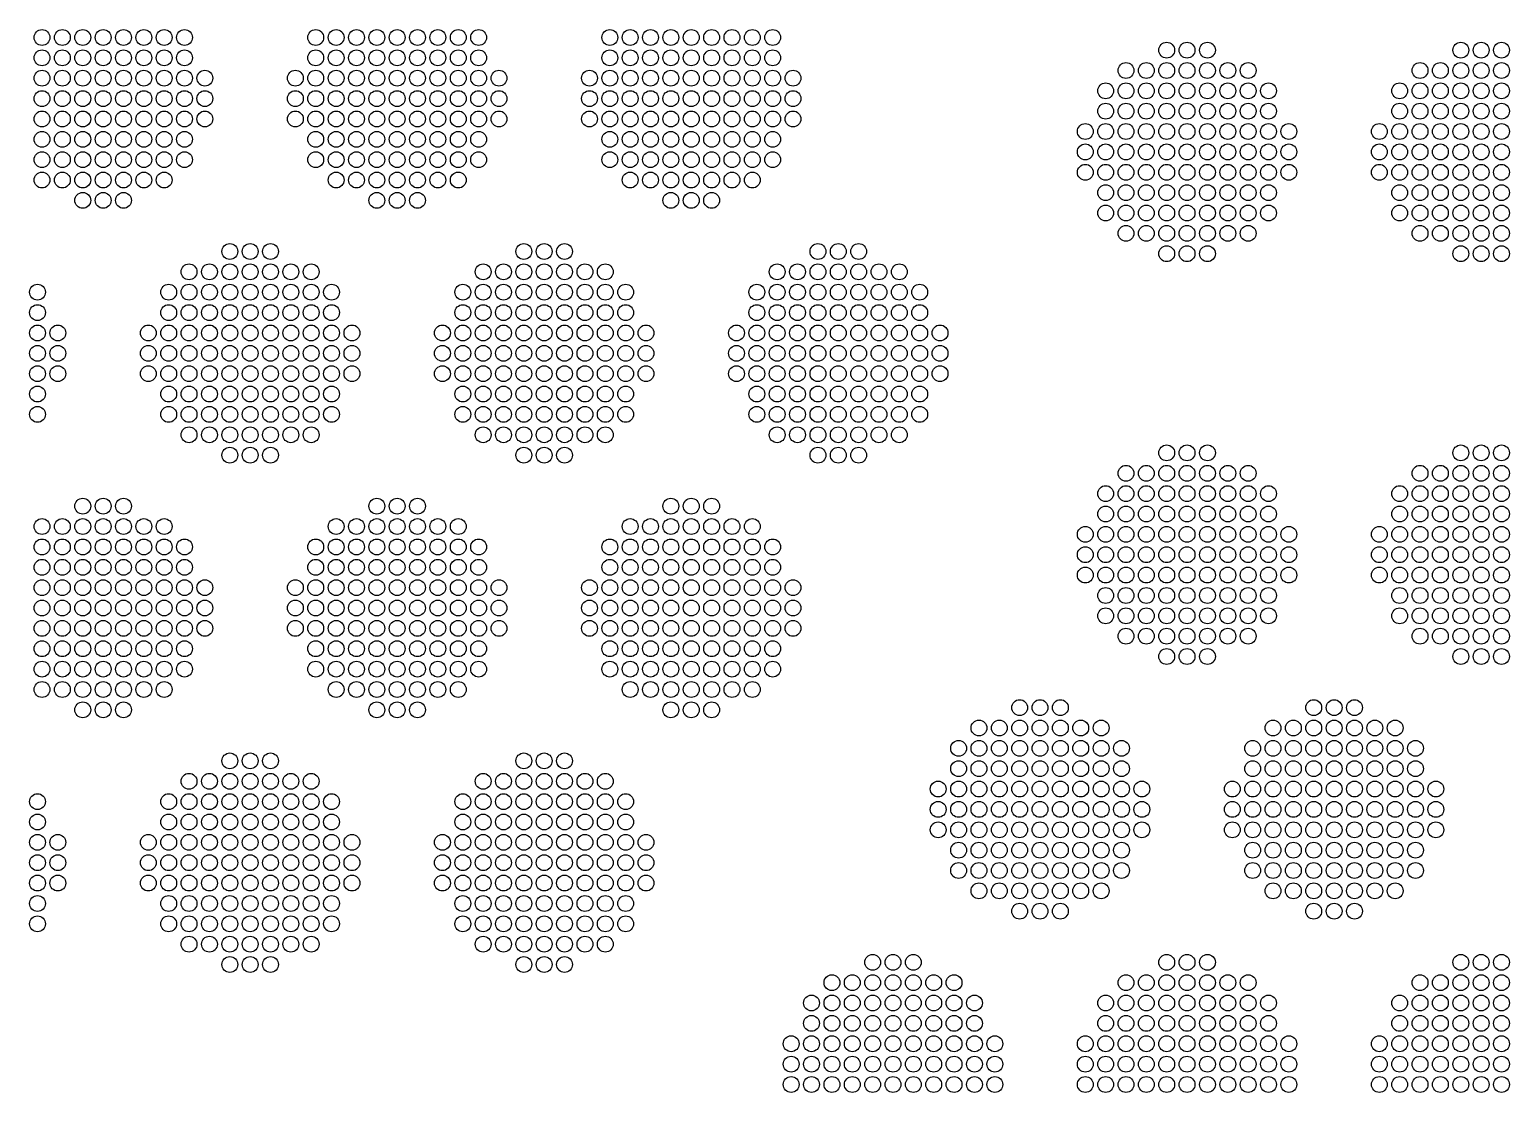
# Model space of a CAD drawing. Extents: x -49 to 54, y -38 to 38.
# Drawn here: x -36.35 to -29.81, y -23.69 to -18.99 of the extents above; entities that cross this region are included whole.
import ezdxf

# ---------------------------------------------------------------- set-up
doc = ezdxf.new("R2010")
doc.units = 0
doc.layers.add('LOWER_ELECTRODE', color=1, linetype='CONTINUOUS')

msp = doc.modelspace()

# ---------------------------------------------------------------- linework, layer by layer
at = {"layer": 'LOWER_ELECTRODE'}
for centre in [(-36.2921, -19.0262), (-36.2021, -19.0262), (-36.1121, -19.0262), (-36.0221, -19.0262), (-35.9321, -19.0262), (-35.8421, -19.0262), (-35.7521, -19.0262), (-35.6621, -19.0262), (-35.0821, -19.0262), (-34.9921, -19.0262), (-34.9021, -19.0262), (-34.8121, -19.0262), (-34.7221, -19.0262), (-34.6321, -19.0262), (-34.5421, -19.0262), (-34.4521, -19.0262), (-34.3621, -19.0262), (-33.7821, -19.0262), (-33.6921, -19.0262), (-33.6021, -19.0262), (-33.5121, -19.0262), (-33.4221, -19.0262), (-33.3321, -19.0262), (-33.2421, -19.0262), (-33.1521, -19.0262), (-33.0621, -19.0262), (-36.2921, -19.1162), (-36.2021, -19.1162), (-36.1121, -19.1162), (-36.0221, -19.1162), (-35.9321, -19.1162), (-35.8421, -19.1162), (-35.7521, -19.1162), (-35.6621, -19.1162), (-35.0821, -19.1162), (-34.9921, -19.1162), (-34.9021, -19.1162), (-34.8121, -19.1162), (-34.7221, -19.1162), (-34.6321, -19.1162), (-34.5421, -19.1162), (-34.4521, -19.1162), (-34.3621, -19.1162), (-33.7821, -19.1162), (-33.6921, -19.1162), (-33.6021, -19.1162), (-33.5121, -19.1162), (-33.4221, -19.1162), (-33.3321, -19.1162), (-33.2421, -19.1162), (-33.1521, -19.1162), (-33.0621, -19.1162), (-31.3202, -19.0819), (-31.2302, -19.0819), (-31.1402, -19.0819), (-30.0202, -19.0819), (-29.9302, -19.0819), (-29.8402, -19.0819), (-31.5002, -19.1719), (-31.4102, -19.1719), (-31.3202, -19.1719), (-31.2302, -19.1719), (-31.1402, -19.1719), (-31.0502, -19.1719), (-30.9602, -19.1719), (-30.2002, -19.1719), (-30.1102, -19.1719), (-30.0202, -19.1719), (-29.9302, -19.1719), (-29.8402, -19.1719), (-36.2921, -19.2062), (-36.2021, -19.2062), (-36.1121, -19.2062), (-36.0221, -19.2062), (-35.9321, -19.2062), (-35.8421, -19.2062), (-35.7521, -19.2062), (-35.6621, -19.2062), (-35.5721, -19.2062), (-35.1721, -19.2062), (-35.0821, -19.2062), (-34.9921, -19.2062), (-34.9021, -19.2062), (-34.8121, -19.2062), (-34.7221, -19.2062), (-34.6321, -19.2062), (-34.5421, -19.2062), (-34.4521, -19.2062), (-34.3621, -19.2062), (-34.2721, -19.2062), (-33.8721, -19.2062), (-33.7821, -19.2062), (-33.6921, -19.2062), (-33.6021, -19.2062), (-33.5121, -19.2062), (-33.4221, -19.2062), (-33.3321, -19.2062), (-33.2421, -19.2062), (-33.1521, -19.2062), (-33.0621, -19.2062), (-32.9721, -19.2062), (-31.5902, -19.2619), (-31.5002, -19.2619), (-31.4102, -19.2619), (-31.3202, -19.2619), (-31.2302, -19.2619), (-31.1402, -19.2619), (-31.0502, -19.2619), (-30.9602, -19.2619), (-30.8702, -19.2619), (-30.2902, -19.2619), (-30.2002, -19.2619), (-30.1102, -19.2619), (-30.0202, -19.2619), (-29.9302, -19.2619), (-29.8402, -19.2619), (-36.2921, -19.2962), (-36.2021, -19.2962), (-36.1121, -19.2962), (-36.0221, -19.2962), (-35.9321, -19.2962), (-35.8421, -19.2962), (-35.7521, -19.2962), (-35.6621, -19.2962), (-35.5721, -19.2962), (-35.1721, -19.2962), (-35.0821, -19.2962), (-34.9921, -19.2962), (-34.9021, -19.2962), (-34.8121, -19.2962), (-34.7221, -19.2962), (-34.6321, -19.2962), (-34.5421, -19.2962), (-34.4521, -19.2962), (-34.3621, -19.2962), (-34.2721, -19.2962), (-33.8721, -19.2962), (-33.7821, -19.2962), (-33.6921, -19.2962), (-33.6021, -19.2962), (-33.5121, -19.2962), (-33.4221, -19.2962), (-33.3321, -19.2962), (-33.2421, -19.2962), (-33.1521, -19.2962), (-33.0621, -19.2962), (-32.9721, -19.2962), (-36.2921, -19.3862), (-36.2021, -19.3862), (-36.1121, -19.3862), (-36.0221, -19.3862), (-35.9321, -19.3862), (-35.8421, -19.3862), (-35.7521, -19.3862), (-35.6621, -19.3862), (-35.5721, -19.3862), (-35.1721, -19.3862), (-35.0821, -19.3862), (-34.9921, -19.3862), (-34.9021, -19.3862), (-34.8121, -19.3862), (-34.7221, -19.3862), (-34.6321, -19.3862), (-34.5421, -19.3862), (-34.4521, -19.3862), (-34.3621, -19.3862), (-34.2721, -19.3862), (-33.8721, -19.3862), (-33.7821, -19.3862), (-33.6921, -19.3862), (-33.6021, -19.3862), (-33.5121, -19.3862), (-33.4221, -19.3862), (-33.3321, -19.3862), (-33.2421, -19.3862), (-33.1521, -19.3862), (-33.0621, -19.3862), (-32.9721, -19.3862), (-31.5902, -19.3519), (-31.5002, -19.3519), (-31.4102, -19.3519), (-31.3202, -19.3519), (-31.2302, -19.3519), (-31.1402, -19.3519), (-31.0502, -19.3519), (-30.9602, -19.3519), (-30.8702, -19.3519), (-30.2902, -19.3519), (-30.2002, -19.3519), (-30.1102, -19.3519), (-30.0202, -19.3519), (-29.9302, -19.3519), (-29.8402, -19.3519), (-31.6802, -19.4419), (-31.5902, -19.4419), (-31.5002, -19.4419), (-31.4102, -19.4419), (-31.3202, -19.4419), (-31.2302, -19.4419), (-31.1402, -19.4419), (-31.0502, -19.4419), (-30.9602, -19.4419), (-30.8702, -19.4419), (-30.7802, -19.4419), (-30.3802, -19.4419), (-30.2902, -19.4419), (-30.2002, -19.4419), (-30.1102, -19.4419), (-30.0202, -19.4419), (-29.9302, -19.4419), (-29.8402, -19.4419), (-36.2921, -19.4762), (-36.2021, -19.4762), (-36.1121, -19.4762), (-36.0221, -19.4762), (-35.9321, -19.4762), (-35.8421, -19.4762), (-35.7521, -19.4762), (-35.6621, -19.4762), (-35.0821, -19.4762), (-34.9921, -19.4762), (-34.9021, -19.4762), (-34.8121, -19.4762), (-34.7221, -19.4762), (-34.6321, -19.4762), (-34.5421, -19.4762), (-34.4521, -19.4762), (-34.3621, -19.4762), (-33.7821, -19.4762), (-33.6921, -19.4762), (-33.6021, -19.4762), (-33.5121, -19.4762), (-33.4221, -19.4762), (-33.3321, -19.4762), (-33.2421, -19.4762), (-33.1521, -19.4762), (-33.0621, -19.4762), (-36.2921, -19.5662), (-36.2021, -19.5662), (-36.1121, -19.5662), (-36.0221, -19.5662), (-35.9321, -19.5662), (-35.8421, -19.5662), (-35.7521, -19.5662), (-35.6621, -19.5662), (-35.0821, -19.5662), (-34.9921, -19.5662), (-34.9021, -19.5662), (-34.8121, -19.5662), (-34.7221, -19.5662), (-34.6321, -19.5662), (-34.5421, -19.5662), (-34.4521, -19.5662), (-34.3621, -19.5662), (-33.7821, -19.5662), (-33.6921, -19.5662), (-33.6021, -19.5662), (-33.5121, -19.5662), (-33.4221, -19.5662), (-33.3321, -19.5662), (-33.2421, -19.5662), (-33.1521, -19.5662), (-33.0621, -19.5662), (-31.6802, -19.5319), (-31.5902, -19.5319), (-31.5002, -19.5319), (-31.4102, -19.5319), (-31.3202, -19.5319), (-31.2302, -19.5319), (-31.1402, -19.5319), (-31.0502, -19.5319), (-30.9602, -19.5319), (-30.8702, -19.5319), (-30.7802, -19.5319), (-30.3802, -19.5319), (-30.2902, -19.5319), (-30.2002, -19.5319), (-30.1102, -19.5319), (-30.0202, -19.5319), (-29.9302, -19.5319), (-29.8402, -19.5319), (-36.2921, -19.6562), (-36.2021, -19.6562), (-36.1121, -19.6562), (-36.0221, -19.6562), (-35.9321, -19.6562), (-35.8421, -19.6562), (-35.7521, -19.6562), (-34.9921, -19.6562), (-34.9021, -19.6562), (-34.8121, -19.6562), (-34.7221, -19.6562), (-34.6321, -19.6562), (-34.5421, -19.6562), (-34.4521, -19.6562), (-33.6921, -19.6562), (-33.6021, -19.6562), (-33.5121, -19.6562), (-33.4221, -19.6562), (-33.3321, -19.6562), (-33.2421, -19.6562), (-33.1521, -19.6562), (-31.6802, -19.6219), (-31.5902, -19.6219), (-31.5002, -19.6219), (-31.4102, -19.6219), (-31.3202, -19.6219), (-31.2302, -19.6219), (-31.1402, -19.6219), (-31.0502, -19.6219), (-30.9602, -19.6219), (-30.8702, -19.6219), (-30.7802, -19.6219), (-30.3802, -19.6219), (-30.2902, -19.6219), (-30.2002, -19.6219), (-30.1102, -19.6219), (-30.0202, -19.6219), (-29.9302, -19.6219), (-29.8402, -19.6219), (-31.5902, -19.7119), (-31.5002, -19.7119), (-31.4102, -19.7119), (-31.3202, -19.7119), (-31.2302, -19.7119), (-31.1402, -19.7119), (-31.0502, -19.7119), (-30.9602, -19.7119), (-30.8702, -19.7119), (-30.2902, -19.7119), (-30.2002, -19.7119), (-30.1102, -19.7119), (-30.0202, -19.7119), (-29.9302, -19.7119), (-29.8402, -19.7119), (-36.1121, -19.7462), (-36.0221, -19.7462), (-35.9321, -19.7462), (-34.8121, -19.7462), (-34.7221, -19.7462), (-34.6321, -19.7462), (-33.5121, -19.7462), (-33.4221, -19.7462), (-33.3321, -19.7462), (-31.5902, -19.8019), (-31.5002, -19.8019), (-31.4102, -19.8019), (-31.3202, -19.8019), (-31.2302, -19.8019), (-31.1402, -19.8019), (-31.0502, -19.8019), (-30.9602, -19.8019), (-30.8702, -19.8019), (-30.2902, -19.8019), (-30.2002, -19.8019), (-30.1102, -19.8019), (-30.0202, -19.8019), (-29.9302, -19.8019), (-29.8402, -19.8019), (-31.5002, -19.8919), (-31.4102, -19.8919), (-31.3202, -19.8919), (-31.2302, -19.8919), (-31.1402, -19.8919), (-31.0502, -19.8919), (-30.9602, -19.8919), (-30.2002, -19.8919), (-30.1102, -19.8919), (-30.0202, -19.8919), (-29.9302, -19.8919), (-29.8402, -19.8919), (-35.4621, -19.9721), (-35.3721, -19.9721), (-35.2821, -19.9721), (-34.1621, -19.9721), (-34.0721, -19.9721), (-33.9821, -19.9721), (-32.8621, -19.9721), (-32.7721, -19.9721), (-32.6821, -19.9721), (-31.3202, -19.9819), (-31.2302, -19.9819), (-31.1402, -19.9819), (-30.0202, -19.9819), (-29.9302, -19.9819), (-29.8402, -19.9819), (-35.6421, -20.0621), (-35.5521, -20.0621), (-35.4621, -20.0621), (-35.3721, -20.0621), (-35.2821, -20.0621), (-35.1921, -20.0621), (-35.1021, -20.0621), (-34.3421, -20.0621), (-34.2521, -20.0621), (-34.1621, -20.0621), (-34.0721, -20.0621), (-33.9821, -20.0621), (-33.8921, -20.0621), (-33.8021, -20.0621), (-33.0421, -20.0621), (-32.9521, -20.0621), (-32.8621, -20.0621), (-32.7721, -20.0621), (-32.6821, -20.0621), (-32.5921, -20.0621), (-32.5021, -20.0621), (-36.3121, -20.1521), (-35.7321, -20.1521), (-35.6421, -20.1521), (-35.5521, -20.1521), (-35.4621, -20.1521), (-35.3721, -20.1521), (-35.2821, -20.1521), (-35.1921, -20.1521), (-35.1021, -20.1521), (-35.0121, -20.1521), (-34.4321, -20.1521), (-34.3421, -20.1521), (-34.2521, -20.1521), (-34.1621, -20.1521), (-34.0721, -20.1521), (-33.9821, -20.1521), (-33.8921, -20.1521), (-33.8021, -20.1521), (-33.7121, -20.1521), (-33.1321, -20.1521), (-33.0421, -20.1521), (-32.9521, -20.1521), (-32.8621, -20.1521), (-32.7721, -20.1521), (-32.6821, -20.1521), (-32.5921, -20.1521), (-32.5021, -20.1521), (-32.4121, -20.1521), (-36.3121, -20.2421), (-35.7321, -20.2421), (-35.6421, -20.2421), (-35.5521, -20.2421), (-35.4621, -20.2421), (-35.3721, -20.2421), (-35.2821, -20.2421), (-35.1921, -20.2421), (-35.1021, -20.2421), (-35.0121, -20.2421), (-34.4321, -20.2421), (-34.3421, -20.2421), (-34.2521, -20.2421), (-34.1621, -20.2421), (-34.0721, -20.2421), (-33.9821, -20.2421), (-33.8921, -20.2421), (-33.8021, -20.2421), (-33.7121, -20.2421), (-33.1321, -20.2421), (-33.0421, -20.2421), (-32.9521, -20.2421), (-32.8621, -20.2421), (-32.7721, -20.2421), (-32.6821, -20.2421), (-32.5921, -20.2421), (-32.5021, -20.2421), (-32.4121, -20.2421), (-36.3121, -20.3321), (-36.2221, -20.3321), (-35.8221, -20.3321), (-35.7321, -20.3321), (-35.6421, -20.3321), (-35.5521, -20.3321), (-35.4621, -20.3321), (-35.3721, -20.3321), (-35.2821, -20.3321), (-35.1921, -20.3321), (-35.1021, -20.3321), (-35.0121, -20.3321), (-34.9221, -20.3321), (-34.5221, -20.3321), (-34.4321, -20.3321), (-34.3421, -20.3321), (-34.2521, -20.3321), (-34.1621, -20.3321), (-34.0721, -20.3321), (-33.9821, -20.3321), (-33.8921, -20.3321), (-33.8021, -20.3321), (-33.7121, -20.3321), (-33.6221, -20.3321), (-33.2221, -20.3321), (-33.1321, -20.3321), (-33.0421, -20.3321), (-32.9521, -20.3321), (-32.8621, -20.3321), (-32.7721, -20.3321), (-32.6821, -20.3321), (-32.5921, -20.3321), (-32.5021, -20.3321), (-32.4121, -20.3321), (-32.3221, -20.3321), (-36.3121, -20.4221), (-36.2221, -20.4221), (-35.8221, -20.4221), (-35.7321, -20.4221), (-35.6421, -20.4221), (-35.5521, -20.4221), (-35.4621, -20.4221), (-35.3721, -20.4221), (-35.2821, -20.4221), (-35.1921, -20.4221), (-35.1021, -20.4221), (-35.0121, -20.4221), (-34.9221, -20.4221), (-34.5221, -20.4221), (-34.4321, -20.4221), (-34.3421, -20.4221), (-34.2521, -20.4221), (-34.1621, -20.4221), (-34.0721, -20.4221), (-33.9821, -20.4221), (-33.8921, -20.4221), (-33.8021, -20.4221), (-33.7121, -20.4221), (-33.6221, -20.4221), (-33.2221, -20.4221), (-33.1321, -20.4221), (-33.0421, -20.4221), (-32.9521, -20.4221), (-32.8621, -20.4221), (-32.7721, -20.4221), (-32.6821, -20.4221), (-32.5921, -20.4221), (-32.5021, -20.4221), (-32.4121, -20.4221), (-32.3221, -20.4221), (-36.3121, -20.5121), (-36.2221, -20.5121), (-35.8221, -20.5121), (-35.7321, -20.5121), (-35.6421, -20.5121), (-35.5521, -20.5121), (-35.4621, -20.5121), (-35.3721, -20.5121), (-35.2821, -20.5121), (-35.1921, -20.5121), (-35.1021, -20.5121), (-35.0121, -20.5121), (-34.9221, -20.5121), (-34.5221, -20.5121), (-34.4321, -20.5121), (-34.3421, -20.5121), (-34.2521, -20.5121), (-34.1621, -20.5121), (-34.0721, -20.5121), (-33.9821, -20.5121), (-33.8921, -20.5121), (-33.8021, -20.5121), (-33.7121, -20.5121), (-33.6221, -20.5121), (-33.2221, -20.5121), (-33.1321, -20.5121), (-33.0421, -20.5121), (-32.9521, -20.5121), (-32.8621, -20.5121), (-32.7721, -20.5121), (-32.6821, -20.5121), (-32.5921, -20.5121), (-32.5021, -20.5121), (-32.4121, -20.5121), (-32.3221, -20.5121), (-36.3121, -20.6021), (-35.7321, -20.6021), (-35.6421, -20.6021), (-35.5521, -20.6021), (-35.4621, -20.6021), (-35.3721, -20.6021), (-35.2821, -20.6021), (-35.1921, -20.6021), (-35.1021, -20.6021), (-35.0121, -20.6021), (-34.4321, -20.6021), (-34.3421, -20.6021), (-34.2521, -20.6021), (-34.1621, -20.6021), (-34.0721, -20.6021), (-33.9821, -20.6021), (-33.8921, -20.6021), (-33.8021, -20.6021), (-33.7121, -20.6021), (-33.1321, -20.6021), (-33.0421, -20.6021), (-32.9521, -20.6021), (-32.8621, -20.6021), (-32.7721, -20.6021), (-32.6821, -20.6021), (-32.5921, -20.6021), (-32.5021, -20.6021), (-32.4121, -20.6021), (-36.3121, -20.6921), (-35.7321, -20.6921), (-35.6421, -20.6921), (-35.5521, -20.6921), (-35.4621, -20.6921), (-35.3721, -20.6921), (-35.2821, -20.6921), (-35.1921, -20.6921), (-35.1021, -20.6921), (-35.0121, -20.6921), (-34.4321, -20.6921), (-34.3421, -20.6921), (-34.2521, -20.6921), (-34.1621, -20.6921), (-34.0721, -20.6921), (-33.9821, -20.6921), (-33.8921, -20.6921), (-33.8021, -20.6921), (-33.7121, -20.6921), (-33.1321, -20.6921), (-33.0421, -20.6921), (-32.9521, -20.6921), (-32.8621, -20.6921), (-32.7721, -20.6921), (-32.6821, -20.6921), (-32.5921, -20.6921), (-32.5021, -20.6921), (-32.4121, -20.6921), (-35.6421, -20.7821), (-35.5521, -20.7821), (-35.4621, -20.7821), (-35.3721, -20.7821), (-35.2821, -20.7821), (-35.1921, -20.7821), (-35.1021, -20.7821), (-34.3421, -20.7821), (-34.2521, -20.7821), (-34.1621, -20.7821), (-34.0721, -20.7821), (-33.9821, -20.7821), (-33.8921, -20.7821), (-33.8021, -20.7821), (-33.0421, -20.7821), (-32.9521, -20.7821), (-32.8621, -20.7821), (-32.7721, -20.7821), (-32.6821, -20.7821), (-32.5921, -20.7821), (-32.5021, -20.7821), (-35.4621, -20.8721), (-35.3721, -20.8721), (-35.2821, -20.8721), (-34.1621, -20.8721), (-34.0721, -20.8721), (-33.9821, -20.8721), (-32.8621, -20.8721), (-32.7721, -20.8721), (-32.6821, -20.8721), (-31.3202, -20.8623), (-31.2302, -20.8623), (-31.1402, -20.8623), (-30.0202, -20.8623), (-29.9302, -20.8623), (-29.8402, -20.8623), (-31.5002, -20.9523), (-31.4102, -20.9523), (-31.3202, -20.9523), (-31.2302, -20.9523), (-31.1402, -20.9523), (-31.0502, -20.9523), (-30.9602, -20.9523), (-30.2002, -20.9523), (-30.1102, -20.9523), (-30.0202, -20.9523), (-29.9302, -20.9523), (-29.8402, -20.9523), (-36.1121, -21.0979), (-36.0221, -21.0979), (-35.9321, -21.0979), (-34.8121, -21.0979), (-34.7221, -21.0979), (-34.6321, -21.0979), (-33.5121, -21.0979), (-33.4221, -21.0979), (-33.3321, -21.0979), (-31.5902, -21.0423), (-31.5002, -21.0423), (-31.4102, -21.0423), (-31.3202, -21.0423), (-31.2302, -21.0423), (-31.1402, -21.0423), (-31.0502, -21.0423), (-30.9602, -21.0423), (-30.8702, -21.0423), (-30.2902, -21.0423), (-30.2002, -21.0423), (-30.1102, -21.0423), (-30.0202, -21.0423), (-29.9302, -21.0423), (-29.8402, -21.0423), (-31.5902, -21.1323), (-31.5002, -21.1323), (-31.4102, -21.1323), (-31.3202, -21.1323), (-31.2302, -21.1323), (-31.1402, -21.1323), (-31.0502, -21.1323), (-30.9602, -21.1323), (-30.8702, -21.1323), (-30.2902, -21.1323), (-30.2002, -21.1323), (-30.1102, -21.1323), (-30.0202, -21.1323), (-29.9302, -21.1323), (-29.8402, -21.1323), (-36.2921, -21.1879), (-36.2021, -21.1879), (-36.1121, -21.1879), (-36.0221, -21.1879), (-35.9321, -21.1879), (-35.8421, -21.1879), (-35.7521, -21.1879), (-34.9921, -21.1879), (-34.9021, -21.1879), (-34.8121, -21.1879), (-34.7221, -21.1879), (-34.6321, -21.1879), (-34.5421, -21.1879), (-34.4521, -21.1879), (-33.6921, -21.1879), (-33.6021, -21.1879), (-33.5121, -21.1879), (-33.4221, -21.1879), (-33.3321, -21.1879), (-33.2421, -21.1879), (-33.1521, -21.1879), (-31.6802, -21.2223), (-31.5902, -21.2223), (-31.5002, -21.2223), (-31.4102, -21.2223), (-31.3202, -21.2223), (-31.2302, -21.2223), (-31.1402, -21.2223), (-31.0502, -21.2223), (-30.9602, -21.2223), (-30.8702, -21.2223), (-30.7802, -21.2223), (-30.3802, -21.2223), (-30.2902, -21.2223), (-30.2002, -21.2223), (-30.1102, -21.2223), (-30.0202, -21.2223), (-29.9302, -21.2223), (-29.8402, -21.2223), (-36.2921, -21.2779), (-36.2021, -21.2779), (-36.1121, -21.2779), (-36.0221, -21.2779), (-35.9321, -21.2779), (-35.8421, -21.2779), (-35.7521, -21.2779), (-35.6621, -21.2779), (-35.0821, -21.2779), (-34.9921, -21.2779), (-34.9021, -21.2779), (-34.8121, -21.2779), (-34.7221, -21.2779), (-34.6321, -21.2779), (-34.5421, -21.2779), (-34.4521, -21.2779), (-34.3621, -21.2779), (-33.7821, -21.2779), (-33.6921, -21.2779), (-33.6021, -21.2779), (-33.5121, -21.2779), (-33.4221, -21.2779), (-33.3321, -21.2779), (-33.2421, -21.2779), (-33.1521, -21.2779), (-33.0621, -21.2779), (-31.6802, -21.3123), (-31.5902, -21.3123), (-31.5002, -21.3123), (-31.4102, -21.3123), (-31.3202, -21.3123), (-31.2302, -21.3123), (-31.1402, -21.3123), (-31.0502, -21.3123), (-30.9602, -21.3123), (-30.8702, -21.3123), (-30.7802, -21.3123), (-30.3802, -21.3123), (-30.2902, -21.3123), (-30.2002, -21.3123), (-30.1102, -21.3123), (-30.0202, -21.3123), (-29.9302, -21.3123), (-29.8402, -21.3123), (-36.2921, -21.3679), (-36.2021, -21.3679), (-36.1121, -21.3679), (-36.0221, -21.3679), (-35.9321, -21.3679), (-35.8421, -21.3679), (-35.7521, -21.3679), (-35.6621, -21.3679), (-35.0821, -21.3679), (-34.9921, -21.3679), (-34.9021, -21.3679), (-34.8121, -21.3679), (-34.7221, -21.3679), (-34.6321, -21.3679), (-34.5421, -21.3679), (-34.4521, -21.3679), (-34.3621, -21.3679), (-33.7821, -21.3679), (-33.6921, -21.3679), (-33.6021, -21.3679), (-33.5121, -21.3679), (-33.4221, -21.3679), (-33.3321, -21.3679), (-33.2421, -21.3679), (-33.1521, -21.3679), (-33.0621, -21.3679), (-31.6802, -21.4023), (-31.5902, -21.4023), (-31.5002, -21.4023), (-31.4102, -21.4023), (-31.3202, -21.4023), (-31.2302, -21.4023), (-31.1402, -21.4023), (-31.0502, -21.4023), (-30.9602, -21.4023), (-30.8702, -21.4023), (-30.7802, -21.4023), (-30.3802, -21.4023), (-30.2902, -21.4023), (-30.2002, -21.4023), (-30.1102, -21.4023), (-30.0202, -21.4023), (-29.9302, -21.4023), (-29.8402, -21.4023), (-36.2921, -21.4579), (-36.2021, -21.4579), (-36.1121, -21.4579), (-36.0221, -21.4579), (-35.9321, -21.4579), (-35.8421, -21.4579), (-35.7521, -21.4579), (-35.6621, -21.4579), (-35.5721, -21.4579), (-35.1721, -21.4579), (-35.0821, -21.4579), (-34.9921, -21.4579), (-34.9021, -21.4579), (-34.8121, -21.4579), (-34.7221, -21.4579), (-34.6321, -21.4579), (-34.5421, -21.4579), (-34.4521, -21.4579), (-34.3621, -21.4579), (-34.2721, -21.4579), (-33.8721, -21.4579), (-33.7821, -21.4579), (-33.6921, -21.4579), (-33.6021, -21.4579), (-33.5121, -21.4579), (-33.4221, -21.4579), (-33.3321, -21.4579), (-33.2421, -21.4579), (-33.1521, -21.4579), (-33.0621, -21.4579), (-32.9721, -21.4579), (-31.5902, -21.4923), (-31.5002, -21.4923), (-31.4102, -21.4923), (-31.3202, -21.4923), (-31.2302, -21.4923), (-31.1402, -21.4923), (-31.0502, -21.4923), (-30.9602, -21.4923), (-30.8702, -21.4923), (-30.2902, -21.4923), (-30.2002, -21.4923), (-30.1102, -21.4923), (-30.0202, -21.4923), (-29.9302, -21.4923), (-29.8402, -21.4923), (-36.2921, -21.5479), (-36.2021, -21.5479), (-36.1121, -21.5479), (-36.0221, -21.5479), (-35.9321, -21.5479), (-35.8421, -21.5479), (-35.7521, -21.5479), (-35.6621, -21.5479), (-35.5721, -21.5479), (-35.1721, -21.5479), (-35.0821, -21.5479), (-34.9921, -21.5479), (-34.9021, -21.5479), (-34.8121, -21.5479), (-34.7221, -21.5479), (-34.6321, -21.5479), (-34.5421, -21.5479), (-34.4521, -21.5479), (-34.3621, -21.5479), (-34.2721, -21.5479), (-33.8721, -21.5479), (-33.7821, -21.5479), (-33.6921, -21.5479), (-33.6021, -21.5479), (-33.5121, -21.5479), (-33.4221, -21.5479), (-33.3321, -21.5479), (-33.2421, -21.5479), (-33.1521, -21.5479), (-33.0621, -21.5479), (-32.9721, -21.5479), (-31.5902, -21.5823), (-31.5002, -21.5823), (-31.4102, -21.5823), (-31.3202, -21.5823), (-31.2302, -21.5823), (-31.1402, -21.5823), (-31.0502, -21.5823), (-30.9602, -21.5823), (-30.8702, -21.5823), (-30.2902, -21.5823), (-30.2002, -21.5823), (-30.1102, -21.5823), (-30.0202, -21.5823), (-29.9302, -21.5823), (-29.8402, -21.5823), (-36.2921, -21.6379), (-36.2021, -21.6379), (-36.1121, -21.6379), (-36.0221, -21.6379), (-35.9321, -21.6379), (-35.8421, -21.6379), (-35.7521, -21.6379), (-35.6621, -21.6379), (-35.5721, -21.6379), (-35.1721, -21.6379), (-35.0821, -21.6379), (-34.9921, -21.6379), (-34.9021, -21.6379), (-34.8121, -21.6379), (-34.7221, -21.6379), (-34.6321, -21.6379), (-34.5421, -21.6379), (-34.4521, -21.6379), (-34.3621, -21.6379), (-34.2721, -21.6379), (-33.8721, -21.6379), (-33.7821, -21.6379), (-33.6921, -21.6379), (-33.6021, -21.6379), (-33.5121, -21.6379), (-33.4221, -21.6379), (-33.3321, -21.6379), (-33.2421, -21.6379), (-33.1521, -21.6379), (-33.0621, -21.6379), (-32.9721, -21.6379), (-31.5002, -21.6723), (-31.4102, -21.6723), (-31.3202, -21.6723), (-31.2302, -21.6723), (-31.1402, -21.6723), (-31.0502, -21.6723), (-30.9602, -21.6723), (-30.2002, -21.6723), (-30.1102, -21.6723), (-30.0202, -21.6723), (-29.9302, -21.6723), (-29.8402, -21.6723), (-36.2921, -21.7279), (-36.2021, -21.7279), (-36.1121, -21.7279), (-36.0221, -21.7279), (-35.9321, -21.7279), (-35.8421, -21.7279), (-35.7521, -21.7279), (-35.6621, -21.7279), (-35.0821, -21.7279), (-34.9921, -21.7279), (-34.9021, -21.7279), (-34.8121, -21.7279), (-34.7221, -21.7279), (-34.6321, -21.7279), (-34.5421, -21.7279), (-34.4521, -21.7279), (-34.3621, -21.7279), (-33.7821, -21.7279), (-33.6921, -21.7279), (-33.6021, -21.7279), (-33.5121, -21.7279), (-33.4221, -21.7279), (-33.3321, -21.7279), (-33.2421, -21.7279), (-33.1521, -21.7279), (-33.0621, -21.7279), (-36.2921, -21.8179), (-36.2021, -21.8179), (-36.1121, -21.8179), (-36.0221, -21.8179), (-35.9321, -21.8179), (-35.8421, -21.8179), (-35.7521, -21.8179), (-35.6621, -21.8179), (-35.0821, -21.8179), (-34.9921, -21.8179), (-34.9021, -21.8179), (-34.8121, -21.8179), (-34.7221, -21.8179), (-34.6321, -21.8179), (-34.5421, -21.8179), (-34.4521, -21.8179), (-34.3621, -21.8179), (-33.7821, -21.8179), (-33.6921, -21.8179), (-33.6021, -21.8179), (-33.5121, -21.8179), (-33.4221, -21.8179), (-33.3321, -21.8179), (-33.2421, -21.8179), (-33.1521, -21.8179), (-33.0621, -21.8179), (-31.3202, -21.7623), (-31.2302, -21.7623), (-31.1402, -21.7623), (-30.0202, -21.7623), (-29.9302, -21.7623), (-29.8402, -21.7623), (-36.2921, -21.9079), (-36.2021, -21.9079), (-36.1121, -21.9079), (-36.0221, -21.9079), (-35.9321, -21.9079), (-35.8421, -21.9079), (-35.7521, -21.9079), (-34.9921, -21.9079), (-34.9021, -21.9079), (-34.8121, -21.9079), (-34.7221, -21.9079), (-34.6321, -21.9079), (-34.5421, -21.9079), (-34.4521, -21.9079), (-33.6921, -21.9079), (-33.6021, -21.9079), (-33.5121, -21.9079), (-33.4221, -21.9079), (-33.3321, -21.9079), (-33.2421, -21.9079), (-33.1521, -21.9079), (-36.1121, -21.9979), (-36.0221, -21.9979), (-35.9321, -21.9979), (-34.8121, -21.9979), (-34.7221, -21.9979), (-34.6321, -21.9979), (-33.5121, -21.9979), (-33.4221, -21.9979), (-33.3321, -21.9979), (-31.9702, -21.9881), (-31.8802, -21.9881), (-31.7902, -21.9881), (-30.6702, -21.9881), (-30.5802, -21.9881), (-30.4902, -21.9881), (-32.1502, -22.0781), (-32.0602, -22.0781), (-31.9702, -22.0781), (-31.8802, -22.0781), (-31.7902, -22.0781), (-31.7002, -22.0781), (-31.6102, -22.0781), (-30.8502, -22.0781), (-30.7602, -22.0781), (-30.6702, -22.0781), (-30.5802, -22.0781), (-30.4902, -22.0781), (-30.4002, -22.0781), (-30.3102, -22.0781), (-32.2402, -22.1681), (-32.1502, -22.1681), (-32.0602, -22.1681), (-31.9702, -22.1681), (-31.8802, -22.1681), (-31.7902, -22.1681), (-31.7002, -22.1681), (-31.6102, -22.1681), (-31.5202, -22.1681), (-30.9402, -22.1681), (-30.8502, -22.1681), (-30.7602, -22.1681), (-30.6702, -22.1681), (-30.5802, -22.1681), (-30.4902, -22.1681), (-30.4002, -22.1681), (-30.3102, -22.1681), (-30.2202, -22.1681), (-35.4621, -22.2237), (-35.3721, -22.2237), (-35.2821, -22.2237), (-34.1621, -22.2237), (-34.0721, -22.2237), (-33.9821, -22.2237), (-32.2402, -22.2581), (-32.1502, -22.2581), (-32.0602, -22.2581), (-31.9702, -22.2581), (-31.8802, -22.2581), (-31.7902, -22.2581), (-31.7002, -22.2581), (-31.6102, -22.2581), (-31.5202, -22.2581), (-30.9402, -22.2581), (-30.8502, -22.2581), (-30.7602, -22.2581), (-30.6702, -22.2581), (-30.5802, -22.2581), (-30.4902, -22.2581), (-30.4002, -22.2581), (-30.3102, -22.2581), (-30.2202, -22.2581), (-35.6421, -22.3137), (-35.5521, -22.3137), (-35.4621, -22.3137), (-35.3721, -22.3137), (-35.2821, -22.3137), (-35.1921, -22.3137), (-35.1021, -22.3137), (-34.3421, -22.3137), (-34.2521, -22.3137), (-34.1621, -22.3137), (-34.0721, -22.3137), (-33.9821, -22.3137), (-33.8921, -22.3137), (-33.8021, -22.3137), (-36.3121, -22.4037), (-35.7321, -22.4037), (-35.6421, -22.4037), (-35.5521, -22.4037), (-35.4621, -22.4037), (-35.3721, -22.4037), (-35.2821, -22.4037), (-35.1921, -22.4037), (-35.1021, -22.4037), (-35.0121, -22.4037), (-34.4321, -22.4037), (-34.3421, -22.4037), (-34.2521, -22.4037), (-34.1621, -22.4037), (-34.0721, -22.4037), (-33.9821, -22.4037), (-33.8921, -22.4037), (-33.8021, -22.4037), (-33.7121, -22.4037), (-32.3302, -22.3481), (-32.2402, -22.3481), (-32.1502, -22.3481), (-32.0602, -22.3481), (-31.9702, -22.3481), (-31.8802, -22.3481), (-31.7902, -22.3481), (-31.7002, -22.3481), (-31.6102, -22.3481), (-31.5202, -22.3481), (-31.4302, -22.3481), (-31.0302, -22.3481), (-30.9402, -22.3481), (-30.8502, -22.3481), (-30.7602, -22.3481), (-30.6702, -22.3481), (-30.5802, -22.3481), (-30.4902, -22.3481), (-30.4002, -22.3481), (-30.3102, -22.3481), (-30.2202, -22.3481), (-30.1302, -22.3481), (-32.3302, -22.4381), (-32.2402, -22.4381), (-32.1502, -22.4381), (-32.0602, -22.4381), (-31.9702, -22.4381), (-31.8802, -22.4381), (-31.7902, -22.4381), (-31.7002, -22.4381), (-31.6102, -22.4381), (-31.5202, -22.4381), (-31.4302, -22.4381), (-31.0302, -22.4381), (-30.9402, -22.4381), (-30.8502, -22.4381), (-30.7602, -22.4381), (-30.6702, -22.4381), (-30.5802, -22.4381), (-30.4902, -22.4381), (-30.4002, -22.4381), (-30.3102, -22.4381), (-30.2202, -22.4381), (-30.1302, -22.4381), (-36.3121, -22.4937), (-35.7321, -22.4937), (-35.6421, -22.4937), (-35.5521, -22.4937), (-35.4621, -22.4937), (-35.3721, -22.4937), (-35.2821, -22.4937), (-35.1921, -22.4937), (-35.1021, -22.4937), (-35.0121, -22.4937), (-34.4321, -22.4937), (-34.3421, -22.4937), (-34.2521, -22.4937), (-34.1621, -22.4937), (-34.0721, -22.4937), (-33.9821, -22.4937), (-33.8921, -22.4937), (-33.8021, -22.4937), (-33.7121, -22.4937), (-32.3302, -22.5281), (-32.2402, -22.5281), (-32.1502, -22.5281), (-32.0602, -22.5281), (-31.9702, -22.5281), (-31.8802, -22.5281), (-31.7902, -22.5281), (-31.7002, -22.5281), (-31.6102, -22.5281), (-31.5202, -22.5281), (-31.4302, -22.5281), (-31.0302, -22.5281), (-30.9402, -22.5281), (-30.8502, -22.5281), (-30.7602, -22.5281), (-30.6702, -22.5281), (-30.5802, -22.5281), (-30.4902, -22.5281), (-30.4002, -22.5281), (-30.3102, -22.5281), (-30.2202, -22.5281), (-30.1302, -22.5281), (-36.3121, -22.5837), (-36.2221, -22.5837), (-35.8221, -22.5837), (-35.7321, -22.5837), (-35.6421, -22.5837), (-35.5521, -22.5837), (-35.4621, -22.5837), (-35.3721, -22.5837), (-35.2821, -22.5837), (-35.1921, -22.5837), (-35.1021, -22.5837), (-35.0121, -22.5837), (-34.9221, -22.5837), (-34.5221, -22.5837), (-34.4321, -22.5837), (-34.3421, -22.5837), (-34.2521, -22.5837), (-34.1621, -22.5837), (-34.0721, -22.5837), (-33.9821, -22.5837), (-33.8921, -22.5837), (-33.8021, -22.5837), (-33.7121, -22.5837), (-33.6221, -22.5837), (-32.2402, -22.6181), (-32.1502, -22.6181), (-32.0602, -22.6181), (-31.9702, -22.6181), (-31.8802, -22.6181), (-31.7902, -22.6181), (-31.7002, -22.6181), (-31.6102, -22.6181), (-31.5202, -22.6181), (-30.9402, -22.6181), (-30.8502, -22.6181), (-30.7602, -22.6181), (-30.6702, -22.6181), (-30.5802, -22.6181), (-30.4902, -22.6181), (-30.4002, -22.6181), (-30.3102, -22.6181), (-30.2202, -22.6181), (-36.3121, -22.6737), (-36.2221, -22.6737), (-35.8221, -22.6737), (-35.7321, -22.6737), (-35.6421, -22.6737), (-35.5521, -22.6737), (-35.4621, -22.6737), (-35.3721, -22.6737), (-35.2821, -22.6737), (-35.1921, -22.6737), (-35.1021, -22.6737), (-35.0121, -22.6737), (-34.9221, -22.6737), (-34.5221, -22.6737), (-34.4321, -22.6737), (-34.3421, -22.6737), (-34.2521, -22.6737), (-34.1621, -22.6737), (-34.0721, -22.6737), (-33.9821, -22.6737), (-33.8921, -22.6737), (-33.8021, -22.6737), (-33.7121, -22.6737), (-33.6221, -22.6737), (-32.2402, -22.7081), (-32.1502, -22.7081), (-32.0602, -22.7081), (-31.9702, -22.7081), (-31.8802, -22.7081), (-31.7902, -22.7081), (-31.7002, -22.7081), (-31.6102, -22.7081), (-31.5202, -22.7081), (-30.9402, -22.7081), (-30.8502, -22.7081), (-30.7602, -22.7081), (-30.6702, -22.7081), (-30.5802, -22.7081), (-30.4902, -22.7081), (-30.4002, -22.7081), (-30.3102, -22.7081), (-30.2202, -22.7081), (-36.3121, -22.7637), (-36.2221, -22.7637), (-35.8221, -22.7637), (-35.7321, -22.7637), (-35.6421, -22.7637), (-35.5521, -22.7637), (-35.4621, -22.7637), (-35.3721, -22.7637), (-35.2821, -22.7637), (-35.1921, -22.7637), (-35.1021, -22.7637), (-35.0121, -22.7637), (-34.9221, -22.7637), (-34.5221, -22.7637), (-34.4321, -22.7637), (-34.3421, -22.7637), (-34.2521, -22.7637), (-34.1621, -22.7637), (-34.0721, -22.7637), (-33.9821, -22.7637), (-33.8921, -22.7637), (-33.8021, -22.7637), (-33.7121, -22.7637), (-33.6221, -22.7637), (-32.1502, -22.7981), (-32.0602, -22.7981), (-31.9702, -22.7981), (-31.8802, -22.7981), (-31.7902, -22.7981), (-31.7002, -22.7981), (-31.6102, -22.7981), (-30.8502, -22.7981), (-30.7602, -22.7981), (-30.6702, -22.7981), (-30.5802, -22.7981), (-30.4902, -22.7981), (-30.4002, -22.7981), (-30.3102, -22.7981), (-36.3121, -22.8537), (-35.7321, -22.8537), (-35.6421, -22.8537), (-35.5521, -22.8537), (-35.4621, -22.8537), (-35.3721, -22.8537), (-35.2821, -22.8537), (-35.1921, -22.8537), (-35.1021, -22.8537), (-35.0121, -22.8537), (-34.4321, -22.8537), (-34.3421, -22.8537), (-34.2521, -22.8537), (-34.1621, -22.8537), (-34.0721, -22.8537), (-33.9821, -22.8537), (-33.8921, -22.8537), (-33.8021, -22.8537), (-33.7121, -22.8537), (-31.9702, -22.8881), (-31.8802, -22.8881), (-31.7902, -22.8881), (-30.6702, -22.8881), (-30.5802, -22.8881), (-30.4902, -22.8881), (-36.3121, -22.9437), (-35.7321, -22.9437), (-35.6421, -22.9437), (-35.5521, -22.9437), (-35.4621, -22.9437), (-35.3721, -22.9437), (-35.2821, -22.9437), (-35.1921, -22.9437), (-35.1021, -22.9437), (-35.0121, -22.9437), (-34.4321, -22.9437), (-34.3421, -22.9437), (-34.2521, -22.9437), (-34.1621, -22.9437), (-34.0721, -22.9437), (-33.9821, -22.9437), (-33.8921, -22.9437), (-33.8021, -22.9437), (-33.7121, -22.9437), (-35.6421, -23.0337), (-35.5521, -23.0337), (-35.4621, -23.0337), (-35.3721, -23.0337), (-35.2821, -23.0337), (-35.1921, -23.0337), (-35.1021, -23.0337), (-34.3421, -23.0337), (-34.2521, -23.0337), (-34.1621, -23.0337), (-34.0721, -23.0337), (-33.9821, -23.0337), (-33.8921, -23.0337), (-33.8021, -23.0337), (-35.4621, -23.1237), (-35.3721, -23.1237), (-35.2821, -23.1237), (-34.1621, -23.1237), (-34.0721, -23.1237), (-33.9821, -23.1237), (-32.6202, -23.1139), (-32.5302, -23.1139), (-32.4402, -23.1139), (-31.3202, -23.1139), (-31.2302, -23.1139), (-31.1402, -23.1139), (-30.0202, -23.1139), (-29.9302, -23.1139), (-29.8402, -23.1139), (-32.8002, -23.2039), (-32.7102, -23.2039), (-32.6202, -23.2039), (-32.5302, -23.2039), (-32.4402, -23.2039), (-32.3502, -23.2039), (-32.2602, -23.2039), (-31.5002, -23.2039), (-31.4102, -23.2039), (-31.3202, -23.2039), (-31.2302, -23.2039), (-31.1402, -23.2039), (-31.0502, -23.2039), (-30.9602, -23.2039), (-30.2002, -23.2039), (-30.1102, -23.2039), (-30.0202, -23.2039), (-29.9302, -23.2039), (-29.8402, -23.2039), (-32.8902, -23.2939), (-32.8002, -23.2939), (-32.7102, -23.2939), (-32.6202, -23.2939), (-32.5302, -23.2939), (-32.4402, -23.2939), (-32.3502, -23.2939), (-32.2602, -23.2939), (-32.1702, -23.2939), (-31.5902, -23.2939), (-31.5002, -23.2939), (-31.4102, -23.2939), (-31.3202, -23.2939), (-31.2302, -23.2939), (-31.1402, -23.2939), (-31.0502, -23.2939), (-30.9602, -23.2939), (-30.8702, -23.2939), (-30.2902, -23.2939), (-30.2002, -23.2939), (-30.1102, -23.2939), (-30.0202, -23.2939), (-29.9302, -23.2939), (-29.8402, -23.2939), (-32.8902, -23.3839), (-32.8002, -23.3839), (-32.7102, -23.3839), (-32.6202, -23.3839), (-32.5302, -23.3839), (-32.4402, -23.3839), (-32.3502, -23.3839), (-32.2602, -23.3839), (-32.1702, -23.3839), (-31.5902, -23.3839), (-31.5002, -23.3839), (-31.4102, -23.3839), (-31.3202, -23.3839), (-31.2302, -23.3839), (-31.1402, -23.3839), (-31.0502, -23.3839), (-30.9602, -23.3839), (-30.8702, -23.3839), (-30.2902, -23.3839), (-30.2002, -23.3839), (-30.1102, -23.3839), (-30.0202, -23.3839), (-29.9302, -23.3839), (-29.8402, -23.3839), (-32.9802, -23.4739), (-32.8902, -23.4739), (-32.8002, -23.4739), (-32.7102, -23.4739), (-32.6202, -23.4739), (-32.5302, -23.4739), (-32.4402, -23.4739), (-32.3502, -23.4739), (-32.2602, -23.4739), (-32.1702, -23.4739), (-32.0802, -23.4739), (-31.6802, -23.4739), (-31.5902, -23.4739), (-31.5002, -23.4739), (-31.4102, -23.4739), (-31.3202, -23.4739), (-31.2302, -23.4739), (-31.1402, -23.4739), (-31.0502, -23.4739), (-30.9602, -23.4739), (-30.8702, -23.4739), (-30.7802, -23.4739), (-30.3802, -23.4739), (-30.2902, -23.4739), (-30.2002, -23.4739), (-30.1102, -23.4739), (-30.0202, -23.4739), (-29.9302, -23.4739), (-29.8402, -23.4739), (-32.9802, -23.5639), (-32.8902, -23.5639), (-32.8002, -23.5639), (-32.7102, -23.5639), (-32.6202, -23.5639), (-32.5302, -23.5639), (-32.4402, -23.5639), (-32.3502, -23.5639), (-32.2602, -23.5639), (-32.1702, -23.5639), (-32.0802, -23.5639), (-31.6802, -23.5639), (-31.5902, -23.5639), (-31.5002, -23.5639), (-31.4102, -23.5639), (-31.3202, -23.5639), (-31.2302, -23.5639), (-31.1402, -23.5639), (-31.0502, -23.5639), (-30.9602, -23.5639), (-30.8702, -23.5639), (-30.7802, -23.5639), (-30.3802, -23.5639), (-30.2902, -23.5639), (-30.2002, -23.5639), (-30.1102, -23.5639), (-30.0202, -23.5639), (-29.9302, -23.5639), (-29.8402, -23.5639), (-32.9802, -23.6539), (-32.8902, -23.6539), (-32.8002, -23.6539), (-32.7102, -23.6539), (-32.6202, -23.6539), (-32.5302, -23.6539), (-32.4402, -23.6539), (-32.3502, -23.6539), (-32.2602, -23.6539), (-32.1702, -23.6539), (-32.0802, -23.6539), (-31.6802, -23.6539), (-31.5902, -23.6539), (-31.5002, -23.6539), (-31.4102, -23.6539), (-31.3202, -23.6539), (-31.2302, -23.6539), (-31.1402, -23.6539), (-31.0502, -23.6539), (-30.9602, -23.6539), (-30.8702, -23.6539), (-30.7802, -23.6539), (-30.3802, -23.6539), (-30.2902, -23.6539), (-30.2002, -23.6539), (-30.1102, -23.6539), (-30.0202, -23.6539), (-29.9302, -23.6539), (-29.8402, -23.6539)]:
    msp.add_circle(centre, 0.035, dxfattribs=at)

doc.saveas('drawing.dxf')
